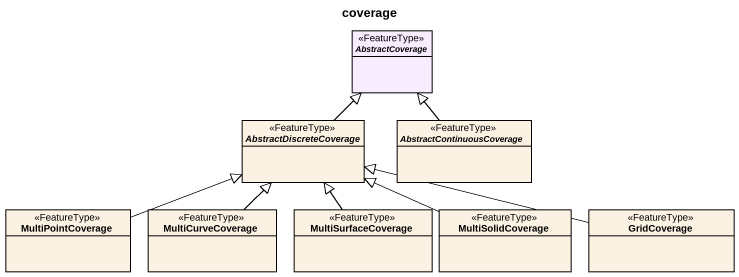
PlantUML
@startuml
title coverage
hide circle
hide empty members
abstract class AbstractCoverage <<FeatureType>> #F8ECFF
abstract class AbstractDiscreteCoverage <<FeatureType>>
abstract class AbstractContinuousCoverage <<FeatureType>>
class MultiPointCoverage <<FeatureType>>
class MultiCurveCoverage <<FeatureType>>
class MultiSurfaceCoverage <<FeatureType>>
class MultiSolidCoverage <<FeatureType>>
class GridCoverage <<FeatureType>>
AbstractDiscreteCoverage -up-|> AbstractCoverage
AbstractContinuousCoverage -up-|> AbstractCoverage
MultiPointCoverage -right-|> AbstractDiscreteCoverage
MultiCurveCoverage -up-|> AbstractDiscreteCoverage
MultiSurfaceCoverage -up-|> AbstractDiscreteCoverage
MultiSolidCoverage -left-|> AbstractDiscreteCoverage
GridCoverage -left-|> AbstractDiscreteCoverage
@enduml
